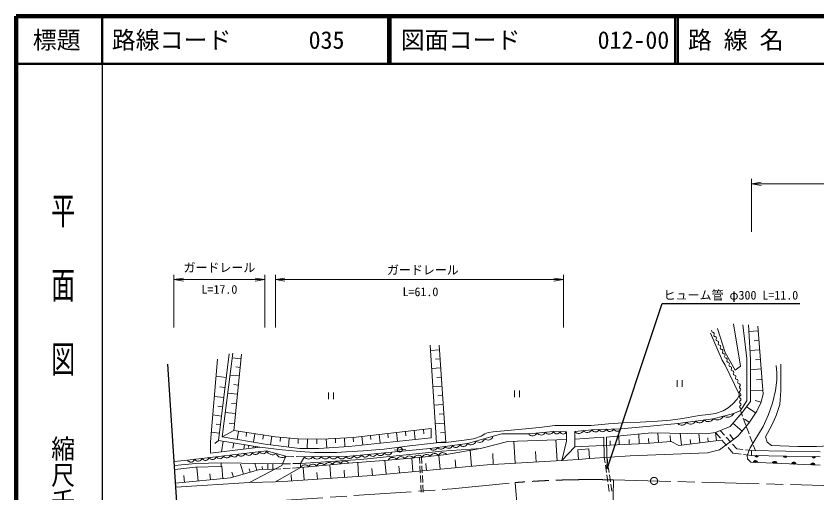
# Model space of a CAD drawing. Units: millimetres, scale not verified. Extents: x 40000 to 680000, y 20000 to 380000.
# Drawn here: x 40000 to 207350, y 280484 to 380000 of the extents above; entities that cross this region are included whole.
import ezdxf
from ezdxf.enums import TextEntityAlignment as Align

# ---------------------------------------------------------------- set-up
doc = ezdxf.new("R2010")
doc.units = ezdxf.units.MM
doc.header["$LTSCALE"] = 1000
doc.linetypes.add('CHAIN', pattern=[18.5, 12, -1.5, 3.5, -1.5])
for name, color, linetype, lineweight in [('M-BMK', 2, 'CHAIN', 13), ('M-BMK-OTRS', 5, 'Continuous', 25), ('M-STR-HTXT', 7, 'Continuous', 13), ('M-STR-STRC', 7, 'Continuous', 25), ('M-TTL', 2, 'Continuous', 140), ('M-TTL-BAND', 7, 'Continuous', 25), ('M-TTL-LINE', 7, 'Continuous', 50), ('M-WORK', 1, 'Continuous', 13)]:
    doc.layers.add(name, color=color, linetype=linetype, lineweight=lineweight)
doc.layers.add('M-TTL-TXT', color=7, linetype='Continuous')
doc.styles.add('@ＭＳ ゴシック', font='')
doc.styles.add('ＭＳ ゴシック', font='')
doc.styles.get('@ＭＳ ゴシック').set_extended_font_data('@MS Gothic')
doc.styles.get('ＭＳ ゴシック').set_extended_font_data('MS Gothic')

# ---------------------------------------------------------------- blocks, each defined once
blk = doc.blocks.new('open_arrow')
at = {"color": 0, "linetype": 'Continuous', "lineweight": -2}
blk.add_lwpolyline([(7.5, 1.25), (0, 0), (7.5, -1.25)], dxfattribs=at)

msp = doc.modelspace()

# ---------------------------------------------------------------- linework, layer by layer
at = {"layer": 'M-BMK'}
for p, q in [((164802, 283217), (210941, 281980)), ((73677, 277434), (131120, 281316)), ((131120, 281316), (144260, 282650))]:
    msp.add_line(p, q, dxfattribs=at)
msp.add_circle((173311, 282989), 750, dxfattribs=at)
msp.add_arc((160046, 83274), 200000, 88.63735, 94.52707, dxfattribs=at)
at = {"layer": 'M-BMK-OTRS'}
msp.add_line((73677, 277434), (71714, 307369), dxfattribs=at)
at = {"layer": 'M-STR-HTXT'}
for p, q in [((193688, 335000), (193688, 346000)), ((193688, 345000), (283918, 345000)), ((73000, 315000), (73000, 326000)), ((73000, 325000), (92000, 325000)), ((92000, 315000), (92000, 326000)), ((94189, 315000), (94189, 326000)), ((94189, 325000), (154382, 325000)), ((154382, 315000), (154382, 326000)), ((164802, 283217), (164282, 257222)), ((144260, 282650), (146643, 256759))]:
    msp.add_line(p, q, dxfattribs=at)
at = {"layer": 'M-STR-STRC'}
msp.add_line((163500, 285500), (163563, 287587), dxfattribs=at)
msp.add_lwpolyline([(163500, 285500), (175000, 320000), (203750, 320000)], dxfattribs=at)
at = {"layer": 'M-TTL'}
for p, q in [((40000, 380000), (40000, 20000)), ((680000, 380000), (40000, 380000))]:
    msp.add_line(p, q, dxfattribs=at)
at = {"layer": 'M-TTL-BAND'}
msp.add_line((58000, 370000), (58000, 20000), dxfattribs=at)
at = {"layer": 'M-TTL-LINE'}
for p, q in [((58000, 380000), (58000, 370000)), ((117750, 380000), (117750, 370000)), ((118250, 380000), (118250, 370000)), ((177750, 380000), (177750, 370000)), ((178250, 380000), (178250, 370000)), ((40000, 370000), (680000, 370000))]:
    msp.add_line(p, q, dxfattribs=at)
at = {"layer": 'M-WORK'}
for p, q in [((186549, 314780), (188200, 309772)), ((191344, 306921), (189905, 315793)), ((192709, 308546), (191830, 315566)), ((193491, 308300), (193012, 315573)), ((196075, 301114), (194996, 315300)), ((185096, 313858), (187529, 308174)), ((195072, 314303), (193105, 314153)), ((127827, 290965), (126512, 311335)), ((128400, 311335), (129798, 291044)), ((195222, 312335), (194238, 312261)), ((85322, 309666), (83044, 292203)), ((128468, 310337), (126584, 310207)), ((188200, 309772), (190252, 306122)), ((195372, 310368), (193365, 310216)), ((82125, 308428), (80646, 291164)), ((82285, 291444), (84522, 309546)), ((86980, 308471), (85189, 308651)), ((85481, 293522), (87080, 309467)), ((128598, 308453), (127656, 308388)), ((187529, 308174), (188195, 307135)), ((192709, 299702), (192709, 308546)), ((193451, 299589), (193491, 308300)), ((195524, 308362), (194521, 308285)), ((86801, 306681), (85905, 306770)), ((128728, 306569), (126828, 306438)), ((188195, 307135), (191072, 301115)), ((190252, 306122), (191344, 306921)), ((195677, 306355), (193481, 306188)), ((198932, 305540), (198825, 307059)), ((199798, 307363), (199798, 301848)), ((83909, 304584), (81818, 304843)), ((86621, 304890), (84723, 305080)), ((128859, 304668), (127909, 304603)), ((198985, 304048), (198932, 305540)), ((86431, 302992), (85482, 303087)), ((178114, 304024), (178114, 302624)), ((179164, 302624), (179164, 304024)), ((195844, 304160), (194746, 304076)), ((198718, 301864), (198985, 304048)), ((83650, 302493), (82605, 302622)), ((86241, 301094), (84230, 301296)), ((105285, 301461), (105285, 300061)), ((106335, 300061), (106335, 301461)), ((128990, 302768), (127073, 302636)), ((144127, 301866), (144127, 300466)), ((145177, 300466), (145177, 301866)), ((196011, 301964), (193461, 301770)), ((198052, 299200), (198718, 301864)), ((199798, 301848), (199559, 298971)), ((83392, 300402), (81458, 300641)), ((129122, 300851), (128164, 300785)), ((190646, 300076), (189713, 298983)), ((191072, 300795), (190646, 300076)), ((191072, 301115), (191072, 300795)), ((191351, 297664), (192709, 299702)), ((191719, 297245), (193451, 299589)), ((195671, 299458), (194429, 299762)), ((195636, 299315), (196075, 301114)), ((83153, 298468), (82186, 298587)), ((86039, 299083), (85034, 299184)), ((129255, 298934), (127321, 298801)), ((188781, 298264), (187742, 297625)), ((189713, 298983), (188781, 298264)), ((194528, 297179), (192571, 298505)), ((194757, 297517), (195636, 299315)), ((197227, 296855), (198052, 299200)), ((199559, 298971), (198826, 296653)), ((82914, 296533), (81125, 296755)), ((85837, 297073), (83707, 297286)), ((129388, 297000), (128421, 296934)), ((182734, 296639), (179350, 296026)), ((184705, 296825), (182734, 296639)), ((186117, 297065), (184705, 296825)), ((187742, 297625), (186117, 297065)), ((189215, 294367), (191719, 297245)), ((189952, 297064), (191351, 297664)), ((191351, 297664), (191772, 296537)), ((193078, 295039), (194757, 297517)), ((196081, 294378), (197227, 296855)), ((198826, 296653), (197920, 294655)), ((82693, 294745), (81798, 294855)), ((85624, 294942), (84559, 295049)), ((129521, 295067), (127571, 294932)), ((152576, 294561), (149379, 294161)), ((157345, 294588), (152576, 294561)), ((160195, 294588), (157345, 294588)), ((163819, 294907), (160195, 294588)), ((166856, 295120), (163819, 294907)), ((170399, 295227), (166856, 295120)), ((174022, 295467), (170399, 295227)), ((172489, 294387), (178243, 294986)), ((176766, 295680), (174022, 295467)), ((179350, 296026), (176766, 295680)), ((191691, 293408), (189766, 295046)), ((190801, 292362), (193078, 295039)), ((191947, 296069), (192473, 294664)), ((193203, 295223), (192224, 295885)), ((197920, 294655), (196561, 292178)), ((82471, 292956), (80817, 293160)), ((85481, 293522), (83044, 292203)), ((94193, 292203), (85481, 293522)), ((86470, 293372), (86211, 291657)), ((88186, 293113), (88056, 292255)), ((126721, 293962), (110457, 292083)), ((117664, 292916), (117769, 292006)), ((119484, 293126), (119699, 291266)), ((121343, 293341), (121451, 292411)), ((123203, 293555), (123423, 291655)), ((125104, 293775), (125213, 292825)), ((126761, 292003), (126721, 293962)), ((129656, 293116), (128680, 293049)), ((138643, 293096), (137977, 292803)), ((139709, 293256), (138643, 293096)), ((142000, 293442), (139709, 293256)), ((145650, 293762), (142000, 293442)), ((149379, 294161), (145650, 293762)), ((154995, 293268), (154995, 291310)), ((156754, 290111), (156754, 293308)), ((163400, 292156), (172778, 293062)), ((166364, 293888), (172489, 294387)), ((172778, 293062), (184100, 292822)), ((174270, 291015), (174090, 293034)), ((179059, 290440), (178743, 292936)), ((184100, 292822), (186152, 293089)), ((186352, 291364), (186134, 293086)), ((186152, 293089), (189215, 294367)), ((186152, 293089), (187163, 291899)), ((188023, 292529), (187137, 293500)), ((192648, 294196), (193174, 292791)), ((193408, 289929), (196081, 294378)), ((82285, 291444), (81531, 290791)), ((90930, 290059), (82285, 291444)), ((83272, 291286), (82915, 289056)), ((83044, 292203), (92075, 290645)), ((89901, 292853), (89631, 291067)), ((91688, 292583), (91552, 291689)), ((93474, 292312), (93201, 290508)), ((98948, 291764), (94193, 292203)), ((95286, 292102), (95202, 291194)), ((97103, 291934), (96929, 290055)), ((103864, 291724), (98948, 291764)), ((98982, 291763), (98975, 290820)), ((100870, 291748), (100854, 289766)), ((102852, 291732), (102844, 290741)), ((110457, 292083), (103864, 291724)), ((104833, 291777), (104937, 289883)), ((106727, 291880), (106779, 290933)), ((108621, 291983), (108721, 290148)), ((109538, 290205), (126761, 292003)), ((110456, 292083), (110506, 291166)), ((112282, 292294), (112488, 290513)), ((114063, 292500), (114166, 291609)), ((115844, 292705), (116054, 290886)), ((133661, 291471), (129798, 291044)), ((135553, 291764), (133661, 291471)), ((137178, 292323), (135553, 291764)), ((137046, 289732), (142780, 291197)), ((137977, 292803), (137178, 292323)), ((139703, 292309), (141475, 292855)), ((141475, 292855), (147123, 292829)), ((142780, 291197), (154995, 291650)), ((144259, 286698), (144015, 291243)), ((153056, 287171), (152819, 291569)), ((154995, 291310), (154054, 287225)), ((156754, 291703), (162841, 292129)), ((162841, 292129), (162896, 287866)), ((163430, 287904), (163400, 292156)), ((164164, 290442), (164123, 291381)), ((166041, 290526), (165958, 292403)), ((168135, 290620), (168088, 291666)), ((170228, 290713), (170135, 292807)), ((171519, 290771), (176914, 291250)), ((172251, 290836), (172161, 291845)), ((176775, 291238), (176664, 292491)), ((176914, 291250), (178512, 290371)), ((178512, 290371), (187344, 291490)), ((180984, 290684), (180862, 291647)), ((182908, 290928), (182664, 292853)), ((184630, 291146), (184521, 292007)), ((187004, 289485), (190801, 292362)), ((187487, 291519), (188459, 290376)), ((189371, 291052), (188360, 292160)), ((189881, 291665), (189118, 292672)), ((193349, 292322), (193875, 290918)), ((196561, 292178), (196961, 291103)), ((80646, 291164), (80606, 288767)), ((80606, 288767), (90930, 290059)), ((85502, 290928), (85324, 289813)), ((87732, 290571), (87583, 289640)), ((88664, 290422), (88589, 289956)), ((89595, 290273), (89532, 289884)), ((90088, 290193), (90057, 289999)), ((90582, 290114), (90566, 290013)), ((95618, 289499), (90930, 290059)), ((92075, 290645), (99308, 289766)), ((99308, 289766), (103264, 289766)), ((103264, 289766), (109538, 290205)), ((116931, 289632), (112509, 289260)), ((122259, 290325), (116931, 289632)), ((126476, 289792), (118545, 288984)), ((120198, 289503), (121477, 289609)), ((127827, 290965), (122259, 290325)), ((129790, 291166), (127823, 291030)), ((129798, 291044), (127827, 290965)), ((128974, 289172), (137046, 289732)), ((137046, 289732), (129973, 288493)), ((154054, 287225), (156754, 290111)), ((156754, 290111), (171519, 290771)), ((159665, 289672), (157410, 289512)), ((159808, 287651), (159665, 289672)), ((188783, 289995), (189795, 288806)), ((190594, 289712), (189708, 290683)), ((191891, 289555), (190594, 289712)), ((192769, 288313), (193408, 289929)), ((194050, 290449), (194471, 289323)), ((196961, 291103), (197849, 290393)), ((197849, 290393), (203381, 290197)), ((203381, 290197), (207218, 290171)), ((207218, 290171), (213984, 290544)), ((95569, 286223), (96347, 288129)), ((99401, 289126), (95618, 289499)), ((96347, 288129), (98059, 288095)), ((98558, 288086), (100270, 288052)), ((102385, 288940), (99401, 289126)), ((99460, 286633), (100270, 288052)), ((106994, 288913), (102385, 288940)), ((109045, 289073), (106994, 288913)), ((112509, 289260), (109045, 289073)), ((111964, 287441), (128974, 289172)), ((119062, 289432), (120198, 289503)), ((124308, 287901), (124372, 286631)), ((124707, 287921), (124771, 286651)), ((128636, 285471), (128371, 288318)), ((135179, 286080), (134874, 289351)), ((139714, 286453), (139592, 288726)), ((148657, 286934), (148539, 289134)), ((157410, 289512), (157553, 287491)), ((159808, 287651), (168342, 288246)), ((162896, 287866), (163062, 286746)), ((163430, 287904), (163603, 286757)), ((168342, 288246), (184487, 288845)), ((184487, 288845), (187004, 289485)), ((189795, 288806), (191493, 288579)), ((191989, 288513), (193688, 288286)), ((193684, 289339), (192387, 289495)), ((192804, 287620), (192769, 288313)), ((193688, 288286), (193684, 289339)), ((193684, 289339), (208005, 289046)), ((193688, 288286), (207994, 288046)), ((75847, 287343), (73045, 287075)), ((77546, 286636), (73100, 286231)), ((82861, 286742), (77546, 286636)), ((82848, 286032), (82861, 286742)), ((95704, 286554), (82861, 286742)), ((87521, 284410), (86896, 286523)), ((88801, 282663), (95569, 286223)), ((90322, 285239), (89907, 286639)), ((92642, 285427), (92628, 286599)), ((93642, 285438), (93662, 286584)), ((95704, 286554), (97332, 286588)), ((97832, 286599), (99460, 286633)), ((99460, 286633), (111964, 287441)), ((109473, 286735), (99460, 285762)), ((99460, 285762), (99460, 286633)), ((105749, 283569), (105563, 286355)), ((117745, 287334), (109473, 286735)), ((111581, 283957), (111386, 286873)), ((114439, 284148), (138456, 286386)), ((117322, 284416), (117055, 287284)), ((122942, 284940), (122680, 287750)), ((125789, 285205), (125657, 286629)), ((131908, 285775), (131755, 287411)), ((138456, 286386), (154054, 287225)), ((154054, 287225), (157553, 287491)), ((157553, 287491), (159808, 287651)), ((163135, 286251), (163354, 284767)), ((163677, 286263), (163901, 284780)), ((193528, 286887), (192804, 287620)), ((207994, 286288), (193528, 286887)), ((73154, 285410), (77466, 285836)), ((77466, 285836), (82848, 286032)), ((78057, 282968), (77786, 285824)), ((80647, 283214), (80524, 284509)), ((83237, 283459), (82992, 286049)), ((84816, 283609), (90890, 285407)), ((85408, 283784), (85095, 284841)), ((88922, 284824), (88714, 285524)), ((90890, 285407), (93642, 285438)), ((91469, 285414), (91463, 286000)), ((95303, 285531), (93642, 285438)), ((94189, 282799), (99460, 285762)), ((97300, 285642), (95802, 285559)), ((99460, 285762), (97799, 285670)), ((100177, 283198), (100002, 285815)), ((102963, 283383), (102870, 284776)), ((108665, 283763), (108568, 285221)), ((114454, 284149), (114321, 285583)), ((120132, 284678), (120001, 286083)), ((124397, 286131), (124472, 284633)), ((124796, 286151), (124871, 284653)), ((73343, 282522), (84816, 283609)), ((75201, 282698), (75066, 284126)), ((94189, 282799), (96773, 282959)), ((96773, 282959), (114439, 284148)), ((97560, 283024), (97472, 284332)), ((124497, 284134), (124572, 282636)), ((124896, 284154), (124972, 282656)), ((163427, 284272), (163646, 282788)), ((163976, 284285), (164199, 282802)), ((73398, 281693), (88801, 282663)), ((88801, 282663), (94189, 282799)), ((124597, 282136), (124672, 280638)), ((124997, 282156), (125072, 280658)), ((163719, 282294), (163938, 280810)), ((164274, 282308), (164497, 280824))]:
    msp.add_line(p, q, dxfattribs=at)
for points in [[(178243, 294986), (185676, 295985), (189952, 297064)], [(147123, 292829), (152318, 293308), (154995, 293268)], [(156754, 293308), (160330, 293688), (166364, 293888)], [(126476, 289792), (134309, 290791), (139703, 292309)], [(75847, 287343), (92357, 289266), (96347, 288129)], [(100270, 288052), (108954, 288105), (118545, 288984)], [(129973, 288493), (124858, 287934), (117745, 287334)]]:
    msp.add_lwpolyline(points, dxfattribs=at)
msp.add_circle((120198, 289503), 500, dxfattribs=at)
for centre, radius, start, end in [((185626, 314294), 284, 144.98274, 268.61893), ((185612, 313726), 284, 324.98274, 88.61893), ((186078, 313400), 284, 144.98274, 268.61893), ((186064, 312832), 284, 324.98274, 88.61893), ((186530, 312505), 284, 144.98274, 268.61893), ((186516, 311937), 284, 324.98274, 88.61893), ((186982, 311611), 284, 144.98274, 268.61893), ((186968, 311043), 284, 324.98274, 88.61893), ((187433, 310716), 284, 144.98274, 268.61893), ((187420, 310148), 284, 324.98274, 88.61893), ((187885, 309822), 284, 144.98274, 268.61893), ((187872, 309254), 284, 324.98274, 88.61893), ((188337, 308927), 284, 144.98274, 268.61893), ((188323, 308359), 284, 324.98274, 88.61893), ((188789, 308033), 284, 144.98274, 268.61893), ((188775, 307465), 284, 324.98274, 88.61893), ((189241, 307138), 284, 144.98274, 268.61893), ((189227, 306570), 284, 324.98274, 88.61893), ((189693, 306244), 284, 144.98274, 268.61893), ((189679, 305676), 284, 324.98274, 88.61893), ((190145, 305349), 284, 144.98274, 268.61893), ((190131, 304781), 284, 324.98274, 88.61893), ((190596, 304455), 284, 144.98274, 268.61893), ((190583, 303887), 284, 324.98274, 88.61893), ((191048, 303560), 284, 144.98274, 268.61893), ((191035, 302992), 284, 324.98274, 88.61893), ((191419, 302573), 297, 120.63476, 241.21245), ((191436, 301540), 297, 120.63476, 241.21245), ((191133, 302052), 297, 300.63476, 61.21245), ((191149, 301019), 297, 300.63476, 61.21245), ((191452, 300507), 297, 120.63476, 241.21245), ((191469, 299474), 297, 120.63476, 241.21245), ((191166, 299986), 297, 300.63476, 61.21245), ((191486, 298441), 297, 120.63476, 241.21245), ((191182, 298953), 297, 300.63476, 61.21245), ((191199, 297919), 297, 300.63476, 61.21245), ((186509, 297191), 1465, 235.37089, 332.95344), ((188647, 297730), 1465, 235.37089, 332.95344), ((179089, 295734), 1129, 221.50769, 333.80264), ((180947, 295984), 1129, 221.50769, 333.80264), ((182805, 296234), 1129, 221.50769, 333.80264), ((184663, 296484), 1129, 221.50769, 333.80264), ((147942, 293413), 1006, 215.47267, 335.07513), ((149674, 293572), 1006, 215.47267, 335.07513), ((151405, 293732), 1006, 215.47267, 335.07513), ((152990, 293496), 698, 195.63194, 342.65787), ((154329, 293476), 698, 195.63194, 342.65787), ((157589, 293959), 1058, 217.90395, 334.21402), ((159377, 294148), 1058, 217.90395, 334.21402), ((161074, 294032), 820, 204.84495, 338.94809), ((162582, 294082), 820, 204.84495, 338.94809), ((164091, 294132), 820, 204.84495, 338.94809), ((165599, 294182), 820, 204.84495, 338.94809), ((135039, 291643), 1122, 229.40116, 342.0407), ((136837, 292149), 1122, 229.40116, 342.0407), ((138636, 292655), 1122, 229.40116, 342.0407), ((127212, 290262), 873, 212.5812, 341.95657), ((128779, 290462), 873, 212.5812, 341.95657), ((130345, 290662), 873, 212.5812, 341.95657), ((131912, 290862), 873, 212.5812, 341.95657), ((133478, 291061), 873, 212.5812, 341.95657), ((79563, 288099), 821, 209.64928, 343.63508), ((81063, 288273), 821, 209.64928, 343.63508), ((82564, 288448), 821, 209.64928, 343.63508), ((84065, 288623), 821, 209.64928, 343.63508), ((85566, 288798), 821, 209.64928, 343.63508), ((87067, 288973), 821, 209.64928, 343.63508), ((88568, 289147), 821, 209.64928, 343.63508), ((90069, 289322), 821, 209.64928, 343.63508), ((91570, 289497), 821, 209.64928, 343.63508), ((93581, 289776), 1326, 202.62659, 305.57246), ((95576, 289207), 1326, 202.62659, 305.57246), ((101135, 288562), 1004, 210.49324, 330.20976), ((102872, 288572), 1004, 210.49324, 330.20976), ((104609, 288583), 1004, 210.49324, 330.20976), ((106346, 288594), 1004, 210.49324, 330.20976), ((108083, 288604), 1004, 210.49324, 330.20976), ((109718, 288571), 894, 211.39198, 339.08297), ((111316, 288718), 894, 211.39198, 339.08297), ((112915, 288864), 894, 211.39198, 339.08297), ((114513, 289011), 894, 211.39198, 339.08297), ((116111, 289157), 894, 211.39198, 339.08297), ((117710, 289304), 894, 211.39198, 339.08297), ((118680, 286865), 1046, 36.28801, 153.34582), ((120458, 287015), 1046, 36.28801, 153.34582), ((122236, 287165), 1046, 36.28801, 153.34582), ((124015, 287314), 1046, 36.28801, 153.34582), ((125763, 287544), 986, 35.75492, 156.72891), ((127468, 287731), 986, 35.75492, 156.72891), ((129173, 287917), 986, 35.75492, 156.72891), ((194689, 288323), 354, 187.83724, 350.24241), ((194689, 288323), 283, 190.06128, 348.01838), ((194689, 288323), 212, 193.8076, 344.27205), ((194689, 288323), 142, 201.51933, 336.56032), ((194689, 288323), 100, 211.83699, 326.24266), ((200688, 288223), 354, 187.83724, 350.24241), ((200688, 288223), 283, 190.06128, 348.01838), ((200688, 288223), 212, 193.8076, 344.27205), ((200688, 288223), 142, 201.51933, 336.56032), ((200688, 288223), 100, 211.83699, 326.24266), ((206687, 288122), 354, 187.83724, 350.24241), ((206687, 288122), 283, 190.06128, 348.01838), ((206687, 288122), 212, 193.8076, 344.27205), ((206687, 288122), 142, 201.51933, 336.56032), ((206687, 288122), 100, 211.83699, 326.24266), ((76561, 287749), 821, 209.64928, 343.63508), ((78062, 287924), 821, 209.64928, 343.63508), ((100339, 285393), 953, 33.91944, 157.17462), ((102007, 285555), 953, 33.91944, 157.17462), ((103676, 285717), 953, 33.91944, 157.17462), ((105345, 285879), 953, 33.91944, 157.17462), ((107013, 286041), 953, 33.91944, 157.17462), ((108682, 286203), 953, 33.91944, 157.17462), ((194501, 286734), 512, 10.30761, 164.94684), ((194501, 286734), 410, 13.5529, 161.70154), ((194501, 286734), 308, 19.08735, 156.1671), ((194501, 286734), 205, 30.91061, 144.34383), ((198497, 286569), 512, 10.30761, 164.94684), ((198497, 286569), 410, 13.5529, 161.70154), ((198497, 286569), 308, 19.08735, 156.1671), ((198497, 286569), 205, 30.91061, 144.34383), ((202494, 286403), 512, 10.30761, 164.94684), ((202494, 286403), 410, 13.5529, 161.70154), ((202494, 286403), 308, 19.08735, 156.1671), ((202494, 286403), 205, 30.91061, 144.34383), ((206490, 286238), 512, 10.30761, 164.94684), ((206490, 286238), 410, 13.5529, 161.70154), ((206490, 286238), 308, 19.08735, 156.1671), ((206490, 286238), 205, 30.91061, 144.34383)]:
    msp.add_arc(centre, radius, start, end, dxfattribs=at)

# ---------------------------------------------------------------- block references
at = {"layer": 'M-STR-HTXT', "xscale": 267, "yscale": 267}
for p in [(193688, 345000), (73000, 325000), (94189, 325000)]:
    msp.add_blockref('open_arrow', p, dxfattribs=at)
at = {"layer": 'M-STR-HTXT', "xscale": 267, "yscale": 267, "rotation": 180}
for p in [(92000, 325000), (154382, 325000)]:
    msp.add_blockref('open_arrow', p, dxfattribs=at)

# ---------------------------------------------------------------- texts
at = {"layer": 'M-STR-HTXT', "style": 'ＭＳ ゴシック'}
for p in [(82500, 327500), (125000, 327000)]:
    msp.add_text('ガードレール', height=1833, dxfattribs=at).set_placement(p, align=Align.MIDDLE_CENTER)
for s, p in [('L=17.0', (82500, 321500)), ('L=61.0', (124500, 321000))]:
    msp.add_text(s, height=1833, dxfattribs=at).set_placement(p, align=Align.BOTTOM_CENTER)
at = {"layer": 'M-STR-STRC', "style": 'ＭＳ ゴシック'}
msp.add_text('ヒューム管 φ300 L=11.0', height=1833, dxfattribs=at).set_placement((189375, 321750), align=Align.MIDDLE_CENTER)
at = {"layer": 'M-TTL-BAND', "style": '@ＭＳ ゴシック'}
for s, width, p in [('平  面  図', 1.55, (49777, 323975)), ('縮尺千分の一', 1.1, (49777, 276030))]:
    msp.add_text(s, height=3666, rotation=270, dxfattribs=dict(at, width=width)).set_placement(p, align=Align.MIDDLE_CENTER)
at = {"layer": 'M-TTL-TXT', "style": 'ＭＳ ゴシック'}
msp.add_text('標題', height=3666, dxfattribs=at).set_placement((48500, 375000), align=Align.MIDDLE_CENTER)
for s, p in [('路線コード', (60000, 375000)), ('035', (101142, 375000)), ('図面コード', (120380, 375000)), ('012-00', (161521, 375000)), ('路 線 名', (180380, 375000))]:
    msp.add_text(s, height=3666, dxfattribs=at).set_placement(p, align=Align.MIDDLE_LEFT)

doc.saveas('drawing.dxf')
